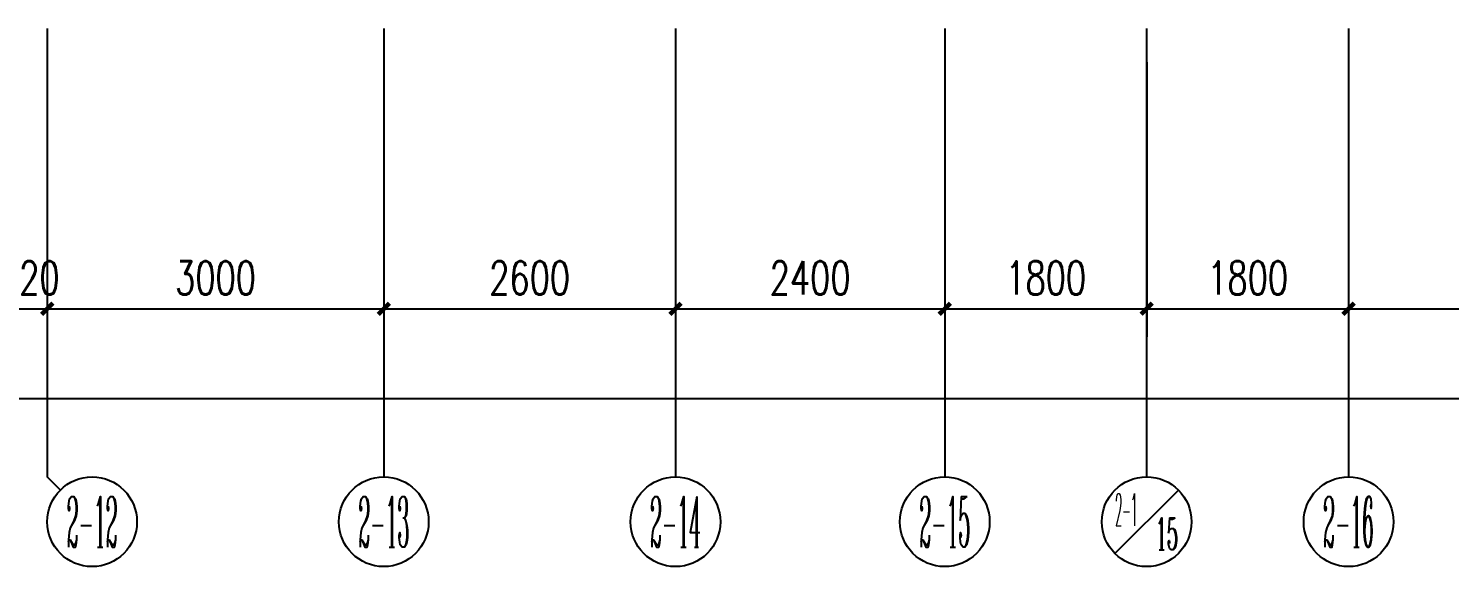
# Model space of a CAD drawing. Extents: x -9422388 to 15610651, y -1992469 to 953794.
# Drawn here: x -2729061 to -2716394, y -368783 to -363983 of the extents above; entities that cross this region are included whole.
import ezdxf
from ezdxf.enums import TextEntityAlignment as Align

# ---------------------------------------------------------------- set-up
doc = ezdxf.new("R2010")
doc.units = 0
doc.header["$LTSCALE"] = 1000
doc.layers.add('AXIS_TEXT', color=7, linetype='Continuous')
doc.styles.add('_TCH_AXIS', font='COMPLEX', dxfattribs={"bigfont": 'GBCBIG'})
doc.styles.add('_TCH_DIM_T3', font='SIMPLEX', dxfattribs={"width": 0.705882, "bigfont": 'GBCBIG'})
doc.styles.add('COMPLEX', font='COMPLEX')
doc.dimstyles.new('_TCH_ARCH&&100', dxfattribs={"dimtxt": 297.5, "dimasz": 100, "dimexe": 250, "dimexo": 300, "dimgap": 126.25, "dimtad": 1, "dimdec": 0, "dimzin": 0, "dimdsep": 46, "dimtxsty": '_TCH_DIM_T3', "dimblk": 'ARCHTICK', "dimcen": 0.09, "dimclrt": 7, "dimazin": 2, "dimtfac": 1, "dimtdec": 0, "dimtix": 1, "dimtmove": 2, "dimatfit": 3, "dimfxl": 0, "dimtolj": 1, "dimtzin": 0, "dimarcsym": 0})

# ---------------------------------------------------------------- blocks, each defined once
blk = doc.blocks.new('_ArchTick')
at = {"color": 0, "linetype": 'ByBlock', "const_width": 0.4}
blk.add_lwpolyline([(-0.5, -0.5), (0.5, 0.5)], dxfattribs=at)
blk = doc.blocks.new('*D2887')
at = {"color": 0, "lineweight": -2, "transparency": 16777216}
for p, q in [((1579630, -199693), (1579630, -202943)), ((1646450, -199693), (1646450, -202943)), ((1579630, -202693), (1646450, -202693))]:
    blk.add_line(p, q, dxfattribs=at)
at = {"layer": 'Defpoints', "color": 0, "transparency": 16777216}
for p in [(1579630, -199393), (1646450, -199393), (1646450, -202693)]:
    blk.add_point(p, dxfattribs=at)
at = {"color": 0, "lineweight": -2, "transparency": 16777216, "xscale": 100, "yscale": 100, "zscale": 100, "rotation": 180}
blk.add_blockref('_ArchTick', (1579630, -202693), dxfattribs=at)
at = {"color": 0, "lineweight": -2, "transparency": 16777216, "xscale": 100, "yscale": 100, "zscale": 100}
blk.add_blockref('_ArchTick', (1646450, -202693), dxfattribs=at)
at = {"color": 7, "transparency": 16777216, "insert": (1613040, -202418), "char_height": 297.5, "attachment_point": 5, "style": '_TCH_DIM_T3'}
blk.add_mtext('\\A1;66820', dxfattribs=at)
blk = doc.blocks.new('*D2898')
at = {"color": 0, "lineweight": -2, "transparency": 16777216}
for p, q in [((1622830, -199693), (1622830, -202143)), ((1623150, -199693), (1623150, -202143)), ((1622830, -201893), (1622730, -201893)), ((1622830, -201893), (1623150, -201893)), ((1623150, -201893), (1623250, -201893))]:
    blk.add_line(p, q, dxfattribs=at)
at = {"layer": 'Defpoints', "color": 0, "transparency": 16777216}
for p in [(1622830, -199393), (1623150, -199393), (1623150, -201893)]:
    blk.add_point(p, dxfattribs=at)
at = {"color": 0, "lineweight": -2, "transparency": 16777216, "xscale": 100, "yscale": 100, "zscale": 100}
blk.add_blockref('_ArchTick', (1622830, -201893), dxfattribs=at)
at = {"color": 0, "lineweight": -2, "transparency": 16777216, "xscale": 100, "yscale": 100, "zscale": 100, "rotation": 180}
blk.add_blockref('_ArchTick', (1623150, -201893), dxfattribs=at)
at = {"color": 7, "transparency": 16777216, "insert": (1622990, -201618), "char_height": 297.5, "attachment_point": 5, "style": '_TCH_DIM_T3'}
blk.add_mtext('\\A1;320', dxfattribs=at)
blk = doc.blocks.new('*D2899')
at = {"color": 0, "lineweight": -2, "transparency": 16777216}
for p, q in [((1623150, -199693), (1623150, -202143)), ((1626150, -199693), (1626150, -202143)), ((1623150, -201893), (1626150, -201893))]:
    blk.add_line(p, q, dxfattribs=at)
at = {"layer": 'Defpoints', "color": 0, "transparency": 16777216}
for p in [(1623150, -199393), (1626150, -199393), (1626150, -201893)]:
    blk.add_point(p, dxfattribs=at)
at = {"color": 0, "lineweight": -2, "transparency": 16777216, "xscale": 100, "yscale": 100, "zscale": 100, "rotation": 180}
blk.add_blockref('_ArchTick', (1623150, -201893), dxfattribs=at)
at = {"color": 0, "lineweight": -2, "transparency": 16777216, "xscale": 100, "yscale": 100, "zscale": 100}
blk.add_blockref('_ArchTick', (1626150, -201893), dxfattribs=at)
at = {"color": 7, "transparency": 16777216, "insert": (1624650, -201618), "char_height": 297.5, "attachment_point": 5, "style": '_TCH_DIM_T3'}
blk.add_mtext('\\A1;3000', dxfattribs=at)
blk = doc.blocks.new('*D2900')
at = {"color": 0, "lineweight": -2, "transparency": 16777216}
for p, q in [((1626150, -199693), (1626150, -202143)), ((1628750, -199693), (1628750, -202143)), ((1626150, -201893), (1628750, -201893))]:
    blk.add_line(p, q, dxfattribs=at)
at = {"layer": 'Defpoints', "color": 0, "transparency": 16777216}
for p in [(1626150, -199393), (1628750, -199393), (1628750, -201893)]:
    blk.add_point(p, dxfattribs=at)
at = {"color": 0, "lineweight": -2, "transparency": 16777216, "xscale": 100, "yscale": 100, "zscale": 100, "rotation": 180}
blk.add_blockref('_ArchTick', (1626150, -201893), dxfattribs=at)
at = {"color": 0, "lineweight": -2, "transparency": 16777216, "xscale": 100, "yscale": 100, "zscale": 100}
blk.add_blockref('_ArchTick', (1628750, -201893), dxfattribs=at)
at = {"color": 7, "transparency": 16777216, "insert": (1627450, -201618), "char_height": 297.5, "attachment_point": 5, "style": '_TCH_DIM_T3'}
blk.add_mtext('\\A1;2600', dxfattribs=at)
blk = doc.blocks.new('*D2901')
at = {"color": 0, "lineweight": -2, "transparency": 16777216}
for p, q in [((1628750, -199693), (1628750, -202143)), ((1631150, -199693), (1631150, -202143)), ((1628750, -201893), (1631150, -201893))]:
    blk.add_line(p, q, dxfattribs=at)
at = {"layer": 'Defpoints', "color": 0, "transparency": 16777216}
for p in [(1628750, -199393), (1631150, -199393), (1631150, -201893)]:
    blk.add_point(p, dxfattribs=at)
at = {"color": 0, "lineweight": -2, "transparency": 16777216, "xscale": 100, "yscale": 100, "zscale": 100, "rotation": 180}
blk.add_blockref('_ArchTick', (1628750, -201893), dxfattribs=at)
at = {"color": 0, "lineweight": -2, "transparency": 16777216, "xscale": 100, "yscale": 100, "zscale": 100}
blk.add_blockref('_ArchTick', (1631150, -201893), dxfattribs=at)
at = {"color": 7, "transparency": 16777216, "insert": (1629950, -201618), "char_height": 297.5, "attachment_point": 5, "style": '_TCH_DIM_T3'}
blk.add_mtext('\\A1;2400', dxfattribs=at)
blk = doc.blocks.new('*D2902')
at = {"color": 0, "lineweight": -2, "transparency": 16777216}
for p, q in [((1631150, -199693), (1631150, -202143)), ((1632950, -199693), (1632950, -202143)), ((1631150, -201893), (1632950, -201893))]:
    blk.add_line(p, q, dxfattribs=at)
at = {"layer": 'Defpoints', "color": 0, "transparency": 16777216}
for p in [(1631150, -199393), (1632950, -199393), (1632950, -201893)]:
    blk.add_point(p, dxfattribs=at)
at = {"color": 0, "lineweight": -2, "transparency": 16777216, "xscale": 100, "yscale": 100, "zscale": 100, "rotation": 180}
blk.add_blockref('_ArchTick', (1631150, -201893), dxfattribs=at)
at = {"color": 0, "lineweight": -2, "transparency": 16777216, "xscale": 100, "yscale": 100, "zscale": 100}
blk.add_blockref('_ArchTick', (1632950, -201893), dxfattribs=at)
at = {"color": 7, "transparency": 16777216, "insert": (1632050, -201618), "char_height": 297.5, "attachment_point": 5, "style": '_TCH_DIM_T3'}
blk.add_mtext('\\A1;1800', dxfattribs=at)
blk = doc.blocks.new('*D2903')
at = {"color": 0, "lineweight": -2, "transparency": 16777216}
for p, q in [((1632950, -199693), (1632950, -202143)), ((1634750, -199693), (1634750, -202143)), ((1632950, -201893), (1634750, -201893))]:
    blk.add_line(p, q, dxfattribs=at)
at = {"layer": 'Defpoints', "color": 0, "transparency": 16777216}
for p in [(1632950, -199393), (1634750, -199393), (1634750, -201893)]:
    blk.add_point(p, dxfattribs=at)
at = {"color": 0, "lineweight": -2, "transparency": 16777216, "xscale": 100, "yscale": 100, "zscale": 100, "rotation": 180}
blk.add_blockref('_ArchTick', (1632950, -201893), dxfattribs=at)
at = {"color": 0, "lineweight": -2, "transparency": 16777216, "xscale": 100, "yscale": 100, "zscale": 100}
blk.add_blockref('_ArchTick', (1634750, -201893), dxfattribs=at)
at = {"color": 7, "transparency": 16777216, "insert": (1633850, -201618), "char_height": 297.5, "attachment_point": 5, "style": '_TCH_DIM_T3'}
blk.add_mtext('\\A1;1800', dxfattribs=at)
blk = doc.blocks.new('*D2904')
at = {"color": 0, "lineweight": -2, "transparency": 16777216}
for p, q in [((1634750, -199693), (1634750, -202143)), ((1638350, -199693), (1638350, -202143)), ((1634750, -201893), (1638350, -201893))]:
    blk.add_line(p, q, dxfattribs=at)
at = {"layer": 'Defpoints', "color": 0, "transparency": 16777216}
for p in [(1634750, -199393), (1638350, -199393), (1638350, -201893)]:
    blk.add_point(p, dxfattribs=at)
at = {"color": 0, "lineweight": -2, "transparency": 16777216, "xscale": 100, "yscale": 100, "zscale": 100, "rotation": 180}
blk.add_blockref('_ArchTick', (1634750, -201893), dxfattribs=at)
at = {"color": 0, "lineweight": -2, "transparency": 16777216, "xscale": 100, "yscale": 100, "zscale": 100}
blk.add_blockref('_ArchTick', (1638350, -201893), dxfattribs=at)
at = {"color": 7, "transparency": 16777216, "insert": (1636550, -201618), "char_height": 297.5, "attachment_point": 5, "style": '_TCH_DIM_T3'}
blk.add_mtext('\\A1;3600', dxfattribs=at)
blk = doc.blocks.new('_AXISO')
at = {"color": 0}
blk.add_circle((0, 0), 0.5, dxfattribs=at)
at = {"layer": 'AXIS_TEXT', "color": 0, "style": 'COMPLEX', "width": 1.041667}
blk.add_attdef('A', text='', height=0.56, dxfattribs=at).set_placement((-0.25, -0.28), (0.25, -0.28), align=Align.FIT)
blk = doc.blocks.new('542523')
at = {"color": 8}
for p, q in [((1623149.8, -199392.6), (1623149.8, -203392.6)), ((1626149.8, -199392.6), (1626149.8, -203392.6)), ((1628749.8, -199392.6), (1628749.8, -203392.6)), ((1631149.8, -199392.6), (1631149.8, -203392.6)), ((1632949.8, -199392.6), (1632949.8, -203392.6)), ((1634749.8, -199392.6), (1634749.8, -203392.6)), ((1623267, -203509.7), (1623149.8, -203392.6)), ((1632667, -204075.4), (1633232.7, -203509.7))]:
    blk.add_line(p, q, dxfattribs=at)
blk.add_circle((1632949.8, -203792.6), 400, dxfattribs=at)
ref = blk.add_blockref('_AXISO', (1623549.8, -203792.6), dxfattribs=dict(at, xscale=800, yscale=800, zscale=800))
ref.add_attrib('A', '2-12', dxfattribs={"layer": 'AXIS_TEXT', "color": 8, "height": 452.55, "style": '_TCH_AXIS', "width": 0.28}).set_placement((1623323.5, -204018.8), (1623776.1, -204018.8), align=Align.FIT)
ref = blk.add_blockref('_AXISO', (1626149.8, -203792.6), dxfattribs=dict(at, xscale=800, yscale=800, zscale=800))
ref.add_attrib('A', '2-13', dxfattribs={"layer": 'AXIS_TEXT', "color": 8, "height": 452.55, "style": '_TCH_AXIS', "width": 0.28}).set_placement((1625923.5, -204018.8), (1626376.1, -204018.8), align=Align.FIT)
ref = blk.add_blockref('_AXISO', (1628749.8, -203792.6), dxfattribs=dict(at, xscale=800, yscale=800, zscale=800))
ref.add_attrib('A', '2-14', dxfattribs={"layer": 'AXIS_TEXT', "color": 8, "height": 452.55, "style": '_TCH_AXIS', "width": 0.272727}).set_placement((1628523.5, -204018.8), (1628976.1, -204018.8), align=Align.FIT)
ref = blk.add_blockref('_AXISO', (1631149.8, -203792.6), dxfattribs=dict(at, xscale=800, yscale=800, zscale=800))
ref.add_attrib('A', '2-15', dxfattribs={"layer": 'AXIS_TEXT', "color": 8, "height": 452.55, "style": '_TCH_AXIS', "width": 0.28}).set_placement((1630923.5, -204018.8), (1631376.1, -204018.8), align=Align.FIT)
ref = blk.add_blockref('_AXISO', (1634749.8, -203792.6), dxfattribs=dict(at, xscale=800, yscale=800, zscale=800))
ref.add_attrib('A', '2-16', dxfattribs={"layer": 'AXIS_TEXT', "color": 8, "height": 452.55, "style": '_TCH_AXIS', "width": 0.28}).set_placement((1634523.5, -204018.8), (1634976.1, -204018.8), align=Align.FIT)
at = {"layer": 'AXIS_TEXT', "color": 7, "style": '_TCH_AXIS'}
for s, width, p, p2 in [('2-1', 0.266804, (1632669.8, -203828.3), (1632869.8, -203828.3)), ('15', 0.506007, (1633029.8, -204043), (1633229.8, -204043))]:
    blk.add_text(s, height=286.22, dxfattribs=dict(at, width=width)).set_placement(p, p2, align=Align.FIT)
at = {"color": 8}
for p1, p2, distance, picture, middle in [((1579629.8, -199392.6), (1646449.8, -199392.6), -3300, '*D2887', (1613039.8, -202417.6)), ((1622829.8, -199392.6), (1623149.8, -199392.6), -2500, '*D2898', (1622989.8, -201617.6)), ((1623149.8, -199392.6), (1626149.8, -199392.6), -2500, '*D2899', (1624649.8, -201617.6)), ((1626149.8, -199392.6), (1628749.8, -199392.6), -2500, '*D2900', (1627449.8, -201617.6)), ((1628749.8, -199392.6), (1631149.8, -199392.6), -2500, '*D2901', (1629949.8, -201617.6)), ((1631149.8, -199392.6), (1632949.8, -199392.6), -2500, '*D2902', (1632049.8, -201617.6)), ((1632949.8, -199392.6), (1634749.8, -199392.6), -2500, '*D2903', (1633849.8, -201617.6)), ((1634749.8, -199392.6), (1638349.8, -199392.6), -2500, '*D2904', (1636549.8, -201617.6))]:
    dim = blk.add_aligned_dim(p1=p1, p2=p2, distance=distance, dimstyle='_TCH_ARCH&&100', dxfattribs=at)
    dim.commit()
    dim.dimension.update_dxf_attribs({"geometry": picture, "text_midpoint": middle})

msp = doc.modelspace()

# ---------------------------------------------------------------- block references
msp.add_blockref('542523', (-4352043.60427, -164590.19334))

doc.saveas('drawing.dxf')
